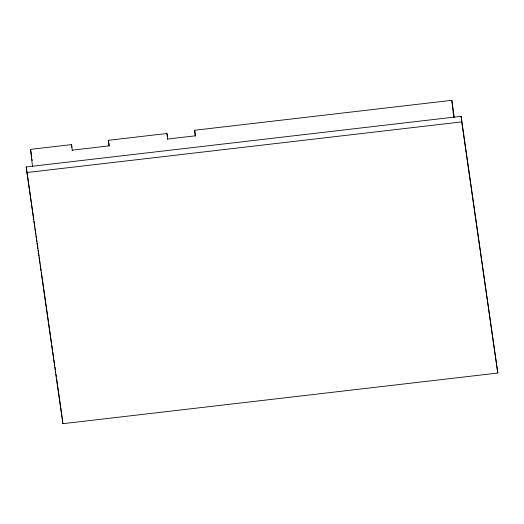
<?xml version="1.0" encoding="UTF-8"?>
<svg xmlns="http://www.w3.org/2000/svg" width="524" height="524" viewBox="0 0 524 524"><rect width="100%" height="100%" fill="white"/><g stroke="black" fill="none" stroke-linecap="round" stroke-linejoin="round"><path stroke-width="0.79" d="M32.462 166.429L30.582 149.366L71.526 144.604L71.899 147.224M72.135 150.172L109.077 145.869L108.461 140.301L166.953 133.489L167.333 136.116M167.569 139.063L195.275 135.834L194.659 130.26L451.832 100.313L454.275 117.304M26.2 166.96L461.12 116.315L497.8 373.042L62.88 423.687L26.2 166.96L33.759 219.622M26.816 172.527L461.736 121.889L497.8 373.042M194.659 130.26L195.387 136.07M108.461 140.301L109.195 146.104M30.582 149.366L31.741 157.455M31.977 159.073L32.206 160.691M33.995 221.239L34.807 226.912M35.043 228.529L35.855 234.202M36.091 235.826L36.903 241.499M37.139 243.116L37.951 248.789M38.18 250.407L38.999 256.079M39.228 257.697L40.047 263.369M40.276 264.993L41.088 270.659M41.324 272.284L46.328 307.116M46.557 308.741L47.376 314.413M47.605 316.031L48.418 321.703M48.653 323.321L49.466 328.993M49.701 330.611L50.514 336.284M50.749 337.908L51.562 343.58M51.791 345.198L52.61 350.87M52.839 352.488L53.658 358.161M53.887 359.778L54.699 365.451M54.935 367.075L55.282 369.505M55.518 371.123L55.747 372.741M55.983 374.365L56.33 376.795M56.566 378.413L62.146 417.301M461.12 116.315L461.736 121.889M451.832 100.313L453.719 117.376M166.953 133.489L167.68 139.299M71.526 144.604L72.253 150.408M62.264 418.113L62.88 423.687"/></g></svg>
